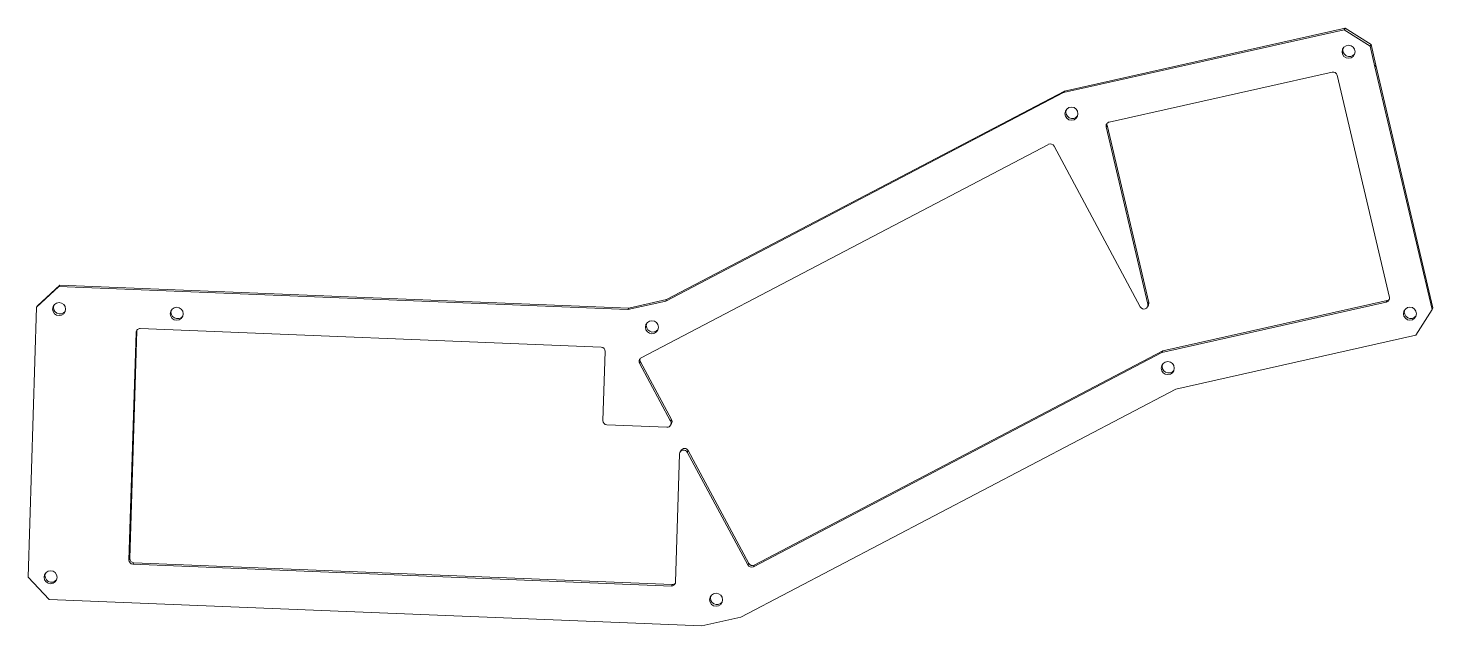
# Model space of a CAD drawing. Header units: millimetres. Extents: x -102 to 241, y -30 to 116.
import ezdxf

# ---------------------------------------------------------------- set-up
doc = ezdxf.new("R2010")
doc.units = ezdxf.units.MM

msp = doc.modelspace()

# ---------------------------------------------------------------- linework, layer by layer
at = {"color": 7, "linetype": 'Continuous', "lineweight": 15}
for p, q in [((219.23, 115.27), (150.73, 99.92)), ((219.44, 115.65), (150.95, 100.31)), ((219.23, 115.27), (219.44, 115.65)), ((225.54, 111.29), (219.23, 115.27)), ((225.76, 111.68), (219.44, 115.65)), ((225.54, 111.29), (225.76, 111.68)), ((226.7, 106.25), (225.54, 111.29)), ((226.91, 106.63), (225.76, 111.68)), ((226.7, 106.25), (226.91, 106.63)), ((240.64, 47.03), (226.7, 106.25)), ((240.85, 47.41), (226.91, 106.63)), ((216.28, 104.93), (161.89, 92.75)), ((230.23, 50), (217.47, 104.18)), ((150.73, 99.92), (53.71, 49.09)), ((150.95, 100.31), (53.92, 49.47)), ((150.73, 99.92), (150.95, 100.31)), ((161.15, 91.56), (161.36, 91.95)), ((161.15, 91.56), (171.31, 48.37)), ((161.36, 91.95), (171.52, 48.75)), ((147.07, 87.31), (47.73, 35.26)), ((169.46, 47.69), (148.42, 86.9)), ((-94.33, 52.61), (-99.77, 47.58)), ((-94.12, 53), (-99.56, 47.96)), ((-94.33, 52.61), (-94.12, 53)), ((44.45, 47.01), (-94.33, 52.61)), ((44.67, 47.4), (-94.12, 53)), ((53.71, 49.09), (44.45, 47.01)), ((53.92, 49.47), (44.67, 47.4)), ((53.71, 49.09), (53.92, 49.47)), ((171.22, 47.67), (171.43, 48.05)), ((171.31, 48.37), (171.52, 48.75)), ((174.74, 36.55), (229.48, 48.81)), ((174.95, 36.93), (229.7, 49.2)), ((229.48, 48.81), (229.7, 49.2)), ((-99.77, 47.58), (-101.86, -18.23)), ((-99.77, 47.58), (-99.56, 47.96)), ((44.45, 47.01), (44.67, 47.4)), ((236.71, 40.75), (240.64, 47.03)), ((240.64, 47.03), (240.85, 47.41)), ((-75.51, 41.43), (-77.27, -14.06)), ((-75.3, 41.82), (-77.06, -13.67)), ((-75.51, 41.43), (-75.3, 41.82)), ((37.95, 37.85), (-74.48, 42.39)), ((178.12, 27.63), (236.71, 40.75)), ((38.38, 19.97), (38.91, 36.82)), ((47.32, 33.92), (47.53, 34.31)), ((47.53, 34.31), (55.11, 20.19)), ((75.07, -15.68), (174.74, 36.55)), ((75.28, -15.29), (174.95, 36.93)), ((174.74, 36.55), (174.95, 36.93)), ((47.32, 33.92), (54.9, 19.8)), ((71.98, -27.98), (178.12, 27.63)), ((53.99, 18.35), (39.35, 18.94)), ((54.9, 19.8), (55.11, 20.19)), ((54.9, 18.86), (55.11, 19.24)), ((56.1, -19.44), (57.09, 11.81)), ((57.42, 12.64), (57.21, 12.25)), ((58.96, 12.23), (59.18, 12.62)), ((58.96, 12.23), (73.72, -15.26)), ((59.18, 12.62), (73.93, -14.88)), ((-77.27, -14.06), (-77.06, -13.67)), ((-76.3, -15.09), (-76.09, -14.7)), ((-76.3, -15.09), (55.07, -20.39)), ((-76.09, -14.7), (55.28, -20.01)), ((73.72, -15.26), (73.93, -14.88)), ((75.07, -15.68), (75.28, -15.29)), ((-101.86, -18.23), (-96.75, -23.69)), ((55.07, -20.39), (55.28, -20.01)), ((-96.75, -23.69), (62.47, -30.12)), ((62.47, -30.12), (71.98, -27.98))]:
    msp.add_line(p, q, dxfattribs=at)
at = {"color": 7, "linetype": 'Continuous', "lineweight": 15, "flags": 128}
msp.add_lwpolyline([(-75.26, 42.06), (-75.27, 42.01), (-75.3, 41.82)], dxfattribs=at)
at = {"color": 7, "linetype": 'Continuous', "lineweight": 15}
for centre in [(220.28, 109.89), (152.68, 94.79), (-94.29, 47.14), (-65.61, 45.99), (235.26, 46.02), (50.34, 42.72), (176.18, 32.74), (-96.36, -18.26), (65.98, -23.74)]:
    msp.add_circle(centre, 1.59, dxfattribs=at)
for centre, radius, start, end in [((220.49, 110.3), 1.6, 159.6556, 322.7372), ((216.49, 103.95), 1.01, 13.3841, 102.5605), ((152.89, 95.2), 1.6, 159.6556, 322.7372), ((162.1, 91.79), 0.982, 102.4876, 193.3164), ((162.32, 92.17), 0.985, 164.1679, 193.2847), ((147.54, 86.42), 1.01, 28.195, 117.4341), ((-94.08, 47.55), 1.6, 159.6556, 322.7372), ((170.34, 48.15), 0.994, 207.5556, 12.706), ((170.57, 48.53), 0.982, 331.2182, 13.3296), ((229.27, 49.77), 0.982, 282.4876, 13.3164), ((229.48, 50.16), 0.986, 282.5627, 318.2149), ((-65.4, 46.39), 1.6, 159.6556, 322.7372), ((235.47, 46.43), 1.6, 159.6556, 322.7372), ((-74.53, 41.4), 0.985, 87.4178, 178.0867), ((50.55, 43.13), 1.6, 159.6556, 322.7372), ((37.91, 36.84), 1, 358.4547, 87.787), ((48.19, 34.39), 0.983, 117.6792, 208.4436), ((48.4, 34.78), 0.989, 164.2188, 208.3091), ((176.39, 33.15), 1.6, 159.6556, 322.7372), ((39.38, 19.94), 1, 178.4547, 267.787), ((54.04, 19.33), 0.984, 267.4157, 28.3883), ((54.25, 19.72), 0.986, 331.2922, 28.3611), ((58.08, 11.77), 0.996, 27.6892, 177.5704), ((58.29, 12.15), 1, 27.9732, 150.6442), ((-76.05, -13.7), 1, 178.4547, 267.787), ((-76.26, -14.09), 1, 178.4547, 267.787), ((74.6, -14.78), 1.01, 208.195, 297.4341), ((74.82, -14.4), 1.01, 208.195, 297.4341), ((-96.15, -17.85), 1.6, 159.6556, 322.7372), ((55.12, -19.41), 0.985, 267.4178, 358.0867), ((55.32, -19.02), 0.99, 267.555, 318.1641), ((66.19, -23.33), 1.6, 159.6556, 322.7372)]:
    msp.add_arc(centre, radius, start, end, dxfattribs=at)

doc.saveas('drawing.dxf')
